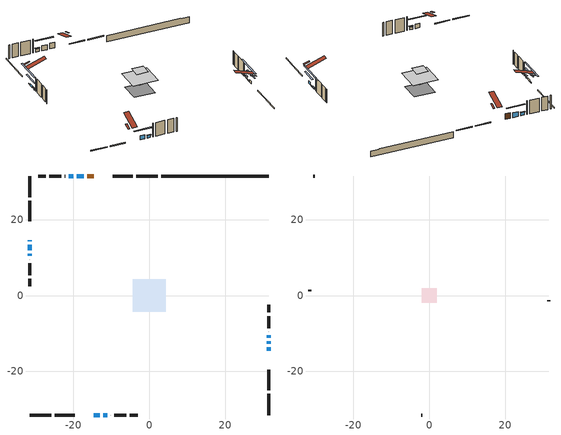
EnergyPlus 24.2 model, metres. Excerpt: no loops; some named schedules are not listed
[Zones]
conditioned space
 floor outside (Floor1 construction): -0.56,-0.56 -0.56,0.56 0.56,0.56 0.56,-0.56 z0.67
 floor adiabatic (AdiabaticFloorConstruction): -4.31,-4.31 -4.31,4.31 4.31,4.31 4.31,-4.31 z3.11
 floor foundation (Slab1 construction): -3.59,-3.51 -3.59,3.51 3.59,3.51 3.59,-3.51 z-1.52
 wall outside (RimJoist1 construction): 2.22,31.54 -3.43,31.54 / -31.54,-31.54 -25.89,-31.54 / -31.54,31.54 -31.54,25.89 / 31.54,-31.54 31.54,-25.89 z0.67:0.97
 wall outside (RimJoist2 construction): -4.36,31.54 -9.68,31.54 / -24.96,-31.54 -19.64,-31.54 / -31.54,24.96 -31.54,19.64 / 31.54,-24.96 31.54,-19.64 z0.67:0.97
 wall outside (AdiabaticWallConstruction 1): -14.71,31.54 -16.39,31.54 z0.67:2.7
 wall outside (AdiabaticWallConstruction): 31.54,-14.61 31.54,-13.64 z0.67:1.58; 31.54,-12.71 31.54,-12.05 / -31.54,14.61 -31.54,14.28 z0.67:0.98; -17.31,31.54 -19.18,31.54 z0.67:2.42; -14.61,-31.54 -13.05,-31.54 z0.67:2.13; -31.54,13.36 -31.54,11.98 z0.67:1.31; 31.54,-11.13 31.54,-10.51 / -31.54,11.05 -31.54,10.43 z0.67:1.25; -20.11,31.54 -21.3,31.54 z0.67:1.78; -12.13,-31.54 -11.13,-31.54 z0.67:1.6
 wall outside (Wall1 construction): -22.23,31.54 -22.29,31.54 / -10.2,-31.54 -10.14,-31.54 / -31.54,9.5 -31.54,9.44 / 31.54,-9.58 31.54,-9.52 z0.67:5.55
 wall outside (Wall2 construction): -23.22,31.54 -26.4,31.54 / -9.21,-31.54 -6.04,-31.54 / -31.54,8.51 -31.54,5.33 / 31.54,-8.59 31.54,-5.41 z0.67:5.55
 wall outside (Wall3 construction): -27.33,31.54 -29.35,31.54 / -5.11,-31.54 -3.09,-31.54 / -31.54,4.4 -31.54,2.38 / 31.54,-4.48 31.54,-2.46 z0.67:5.55
 wall foundation (FoundationWall1 construction): 3.15,31.54,-1.52 3.15,31.54,0.67 28.7,31.54,0.67 28.7,31.54,0.56 31.54,31.54,0.56 31.54,31.54,-1.52
 window (WindowConstruction): 31.54,-14.61 31.54,-13.64 z0.67:1.58
 window (WindowConstruction 8): 31.54,-12.71 31.54,-12.06 z0.67:0.97
 window (WindowConstruction 9): -31.54,14.61 -31.54,14.28 z0.67:0.97
 window (WindowConstruction 1): -17.32,31.54 -19.18,31.54 z0.67:2.42
 window (WindowConstruction 2): -14.61,-31.54 -13.05,-31.54 z0.67:2.13
 window (WindowConstruction 3): -31.54,13.36 -31.54,11.98 z0.67:1.31
 window (WindowConstruction 4): 31.54,-11.13 31.54,-10.51 z0.67:1.25
 window (WindowConstruction 5): -20.11,31.54 -21.3,31.54 z0.67:1.78
 window (WindowConstruction 6): -12.12,-31.54 -11.13,-31.54 z0.67:1.6
 window (WindowConstruction 7): -31.54,11.05 -31.54,10.43 z0.67:1.25
 door (Door): -14.71,31.54 -16.39,31.54 z0.67:2.7
 ceiling adiabatic (AdiabaticFloorConstruction): 4.31,-4.31 4.31,4.31 -4.31,4.31 -4.31,-4.31 z3.11
 roof outside (Roof1 construction): -11.14,31.54,5.55 -11.14,29.54,6.21 -10.61,29.54,6.21 -10.61,31.54,5.55; -18.18,-31.54,5.55 -18.18,-29.54,6.21 -18.71,-29.54,6.21 -18.71,-31.54,5.55; -31.54,18.18,5.55 -29.54,18.18,6.21 -29.54,18.71,6.21 -31.54,18.71,5.55; 31.54,-18.18,5.55 29.54,-18.18,6.21 29.54,-18.71,6.21 31.54,-18.71,5.55
attic - vented
 floor to conditioned space (Floor2 construction Reversed): -1.97,-1.97 -1.97,1.97 1.97,1.97 1.97,-1.97 z5.55
 floor to conditioned space (Floor3 construction Reversed): -1.97,-1.97 -1.97,1.97 1.97,1.97 1.97,-1.97 z5.55
 floor to conditioned space (Floor4 construction Reversed): -1.84,-1.84 -1.84,1.84 1.84,1.84 1.84,-1.84 z5.55
 wall outside (Wall4 construction): -30.28,31.54 -30.61,31.54 / -2.16,-31.54 -1.82,-31.54 / -31.54,1.45 -31.54,1.12 / 31.54,-1.53 31.54,-1.2 z0.67:5.55
 roof outside (Roof2 construction): -13.78,31.54,5.55 -13.78,25.05,7.71 -12.07,25.05,7.71 -12.07,31.54,5.55; -15.54,-31.54,5.55 -15.54,-25.05,7.71 -17.25,-25.05,7.71 -17.25,-31.54,5.55; -31.54,15.54,5.55 -25.05,15.54,7.71 -25.05,17.25,7.71 -31.54,17.25,5.55; 31.54,-15.54,5.55 25.05,-15.54,7.71 25.05,-17.25,7.71 31.54,-17.25,5.55
shading: 31.54,-11.4 31.54,-16.85 31.95,-16.85 31.95,-11.4 z3.82; 31.54,-7.41 31.54,-17.36 31.95,-17.36 31.95,-7.41 z5.63; -31.54,9.63 -31.54,19.26 -31.95,19.26 -31.95,9.63 z5.63; -21.42,31.54 -15.07,31.54 -15.07,31.95 -21.42,31.95 z4.66; -10.81,-31.54 -16.85,-31.54 -16.85,-31.95 -10.81,-31.95 z4.37; -31.54,9.74 -31.54,15.6 -31.95,15.6 -31.95,9.74 z3.55; 31.54,-10.31 31.54,-11.33 31.95,-11.33 31.95,-10.31 z1.45; -21.5,31.54 -19.91,31.54 -19.91,31.95 -21.5,31.95 z1.98; -10.93,-31.54 -12.33,-31.54 -12.33,-31.95 -10.93,-31.95 z1.8; -31.54,10.23 -31.54,11.25 -31.95,11.25 -31.95,10.23 z1.45
[Building]
Building 1: Terrain=Suburbs
[Site:Location]
Winnipeg Intl AP_MB: Latitude {deg}=49.91; Longitude {deg}=-97.24; Time Zone {hr}=-6; Elevation {m}=239; Keep Site Location Information=Yes
[Site:GroundTemperature:Shallow]
-2.46526, -5.11642, -5.32873, -4.07063, 0.979979, 6.00706, 10.3653, 13.1261, 13.3606, 11.1152, 6.8681, 1.99523
[Site:WaterMainsTemperature]
Calculation Method=Schedule; Temperature Schedule=mains temperature schedule
[Material] Roughness=Rough; Thermal Absorptance=0.9
Name | Thickness {m} | Conductivity {W/m-K} | Density {kg/m3} | Specific Heat {J/kg-K} | Solar Absorptance | Visible Absorptance
asphalt or fiberglass shingles | 0.00635 | 0.162714 | 1121.4 | 1465.45 | 0.84 | 0.84
ceiling loosefill ins | 0.169333 | 0.0480833 | 16.02 | 1046.75 | 0.7 | 0.7
ceiling loosefill ins 1 | 0.0846667 | 0.0480833 | 16.02 | 1046.75 | 0.7 | 0.7
ceiling stud and cavity | 0.1397 | 0.0914023 | 65.682 | 1177.47 | 0.7 | 0.7
ceiling stud and cavity 1 | 0.1397 | 0.184076 | 65.682 | 1177.47 | 0.7 | 0.7
ceiling stud and cavity 2 | 0.1397 | 0.0941129 | 65.682 | 1177.47 | 0.7 | 0.7
concrete 4.0 in. | 0.1016 | 1.803125 | 2242.8 | 837.4 | 0.7 | 0.7
concrete 8.0 in. | 0.2032 | 1.803125 | 2242.8 | 837.4 | 0.7 | 0.7
door material | 0.04445 | 0.053851 | 512.64 | 1214.23 | 0.7 | 0.7
exterior vertical ins | 0.0486707 | 0.029427 | 32.04 | 1214.23 | 0.7 | 0.7
floor covering | 0.0127 | 0.0433444 | 54.468 | 1339.84 | 0.6 | 0.6
floor rigid ins; wall rigid ins | 0.512978 | 0.029427 | 32.04 | 1214.23 | 0.7 | 0.7
floor stud and cavity | 0.1397 | 0.0913819 | 92.3553 | 1139.71 | 0.7 | 0.7
floor stud and cavity 1 | 0.1397 | 1.75129 | 37.0049 | 1207.88 | 0.7 | 0.7
furniture material conditioned space 1 | 0.1524 | 0.115458 | 640.8 | 1214.23 | 0.6 | 0.6
gypsum board | 0.0127 | 0.160291 | 801 | 837.4 | 0.6 | 0.6
gypsum board 1 | 0.0127 | 0.160291 | 801 | 837.4 | 0.7 | 0.7
osb sheathing 0.5 in. | 0.0127 | 0.115458 | 512.64 | 1214.23 | 0.7 | 0.7
osb sheathing 0.75 in. | 0.01905 | 0.115458 | 512.64 | 1214.23 | 0.7 | 0.7
osb sheathing 2.0 in. | 0.0508 | 0.115458 | 512.64 | 1214.23 | 0.7 | 0.7
rim joist stud and cavity | 0.0508 | 0.0451784 | 125.044 | 1163.47 | 0.6 | 0.6
rim joist stud and cavity 1 | 0.0508 | 0.086486 | 125.044 | 1163.47 | 0.6 | 0.6
roof stud and cavity | 0.2032 | 0.164908 | 78.34581 | 1123.46 | 0.7 | 0.7
wall stud and cavity | 0.1397 | 0.166679 | 139.0536 | 1170.24 | 0.7 | 0.7
wall stud and cavity 1 | 0.1397 | 0.0817921 | 139.0536 | 1170.24 | 0.7 | 0.7
wall stud and cavity 2 | 0.1397 | 0.0834262 | 139.0536 | 1170.24 | 0.7 | 0.7
wall stud and cavity 3 | 0.0889 | 6.9971 | 50.32683 | 1063.81 | 0.6 | 0.6
wall stud and cavity 4 | 0.0889 | 0.380278 | 52.3479 | 1209.89 | 0.7 | 0.7
wall stud and cavity 5 | 0.0889 | 0.391764 | 83.0341 | 1211.67 | 0.7 | 0.7
wood siding | 0.0254 | 0.102417 | 544.68 | 1172.36 | 0.4 | 0.4
wood siding 1 | 0.00254 | 0.102417 | 544.68 | 1172.36 | 0.4 | 0.4
wood siding 2; wood siding 3; wood siding 4 | 0.0254 | 0.102417 | 544.68 | 1172.36 | 0.7 | 0.7
[WindowMaterial:SimpleGlazingSystem]
Name | U-Factor {W/m2-K} | Solar Heat Gain Coefficient
WindowMaterial | 2.28596 | 0.57
WindowMaterial 1 | 2.14515 | 0.62
WindowMaterial 2 | 2.90203 | 0.68
WindowMaterial 3 | 2.39271 | 0.53
WindowMaterial 4 | 2.42962 | 0.52
WindowMaterial 5 | 2.234293 | 0.59
WindowMaterial 6 | 2.94518 | 0.64
WindowMaterial 7 | 3.068959 | 0.43
[Construction]
AdiabaticFloorConstruction: floor stud and cavity 1, floor rigid ins, osb sheathing 0.75 in., floor covering
AdiabaticWallConstruction: wood siding 3, wall rigid ins, wall stud and cavity 4, gypsum board
AdiabaticWallConstruction 1: wood siding 4, wall rigid ins, wall stud and cavity 4, gypsum board
Door: door material
Floor1 construction: floor stud and cavity, osb sheathing 0.75 in., floor covering
Floor2 construction Reversed: gypsum board, ceiling stud and cavity, ceiling loosefill ins
Floor3 construction Reversed: gypsum board, ceiling stud and cavity 1, ceiling loosefill ins 1
Floor4 construction Reversed: gypsum board, ceiling stud and cavity 2, ceiling loosefill ins 1
FoundationWall1 construction: concrete 8.0 in., gypsum board 1
furniture construction conditioned space 1: furniture material conditioned space 1
PartitionWallConstruction: gypsum board, wall stud and cavity 5, gypsum board
RimJoist1 construction: wood siding 2, osb sheathing 2.0 in., rim joist stud and cavity
RimJoist2 construction: wood siding 2, osb sheathing 2.0 in., rim joist stud and cavity 1
Roof1 construction: asphalt or fiberglass shingles, osb sheathing 0.75 in., roof stud and cavity, gypsum board
Roof2 construction: asphalt or fiberglass shingles
Slab1 construction: concrete 4.0 in.
Wall1 construction: wood siding, osb sheathing 0.5 in., wall stud and cavity, gypsum board
Wall2 construction: wood siding, osb sheathing 0.5 in., wall stud and cavity 1, gypsum board
Wall3 construction: wood siding, osb sheathing 0.5 in., wall stud and cavity 2, gypsum board
Wall4 construction: wood siding 1, wall stud and cavity 3
WindowConstruction: WindowMaterial
WindowConstruction 1: WindowMaterial 1
WindowConstruction 2: WindowMaterial 2
WindowConstruction 3: WindowMaterial 3
WindowConstruction 4; WindowConstruction 7: WindowMaterial 4
WindowConstruction 5: WindowMaterial 5
WindowConstruction 6: WindowMaterial 6
WindowConstruction 8; WindowConstruction 9: WindowMaterial 7
[Zone] Multiplier=1; Part of Total Floor Area=Yes
Name | Volume {m3}
attic - vented | 15.598
conditioned space | 311.5
[Space]
Name | Zone | Volume {m3}
attic - vented 1 | attic - vented | 15.598
conditioned space 1 | conditioned space | 311.5
[ZoneInfiltration:EffectiveLeakageArea]
infil attic - vented 1: Zone or Space=attic - vented 1; Schedule=Always On Discrete; Effective Air Leakage Area {cm2}=1480.33; Stack Coefficient=0.000489578; Wind Coefficient=1.49496e-05
[ZoneMixing]
whole house fan mix: Zone or Space=attic - vented; Schedule=Always On Continuous; Design Flow Rate Calculation Method=Flow/Zone; Design Flow Rate {m3/s}=0; Source Zone or Space=conditioned space
[SurfaceProperty:ExposedFoundationPerimeter]
Slab1: Exposed Perimeter Calculation Method=TotalExposedPerimeter; Total Exposed Perimeter {m}=28.388
[InternalMass] Zone or ZoneList=conditioned space; Space or SpaceList=conditioned space 1
Name | Construction | Surface Area {m2}
furniture mass conditioned space 1 | furniture construction conditioned space 1 | 50.32
partition wall mass | PartitionWallConstruction | 125.8
[Lights]
interior lighting: Zone or ZoneList or Space or SpaceList=conditioned space 1; Schedule=interior lighting schedule; Design Level Calculation Method=LightingLevel; Lighting Level {W}=343.2; Return Air Fraction=0; Fraction Radiant=0.6; Fraction Visible=0.2; Fraction Replaceable=1
[People]
occupants: Zone or ZoneList or Space or SpaceList=conditioned space 1; Number of People Schedule=occupants schedule; Number of People Calculation Method=People; Number of People=3; Fraction Radiant=0.314171; Sensible Heat Fraction=0.56303; Activity Level Schedule=occupants activity schedule; Carbon Dioxide Generation Rate {m3/s-W}=0; Enable ASHRAE 55 Comfort Warnings=No; Mean Radiant Temperature Calculation Type=EnclosureAveraged
[ElectricEquipment] Zone or ZoneList or Space or SpaceList=conditioned space 1; Design Level Calculation Method=EquipmentLevel
Name | Schedule | Design Level {W} | Fraction Latent | Fraction Radiant | Fraction Lost
clothes dryer | clothes dryer schedule | 140.772 | 0.015 | 0.081 | 0.85
clothes washer | clothes washer schedule | 32.1985 | 0.03 | 0.162 | 0.7
cooking range | cooking range schedule | 215.147 | 0.08 | 0.432 | 0.2
dishwasher | dishwasher schedule | 66.8632 | 0.3 | 0.18 | 0.4
fridge | fridge schedule | 72.9452 | 0 | 0.6 | 0
mech vent house fan | mech vent house fan schedule | 10 | 0 | 0 | 1
mech vent house fan cfis | mech vent house fan cfis schedule | 0 | 0 | 0 | 0
misc plug loads | misc plug loads schedule | 494.7 | 0.045 | 0.513 | 0.1
whole house fan | Always On Discrete | 0 | 0 | 0 | 1
[OtherEquipment] Zone or ZoneList or Space or SpaceList=conditioned space 1; Design Level Calculation Method=EquipmentLevel
Name | Fuel Type | Schedule | Design Level {W} | Fraction Latent | Fraction Radiant | Fraction Lost
clothes dryer 1 | Electricity | clothes dryer schedule | 0 | 0.015 | 0.081 | 0.85
cooking range 1 | Electricity | cooking range schedule | 0 | 0.08 | 0.432 | 0.2
general water use latent | None | general water use schedule | 62.594 | 1 | 0 | 0
general water use sensible | None | general water use schedule | -61.6891 | 0 | 0.6 | 0
mech vent house fan latent load | None | Always On Discrete | 0 | 1 | 0 | 0
mech vent house fan sensible load | None | Always On Discrete | 0 | 0 | 0 | 0
water heater energy adjustment1 | NaturalGas | Always On Discrete | 0.01 | 0 | 0 | 1
[ZoneInfiltration:DesignFlowRate] Zone or ZoneList or Space or SpaceList=conditioned space 1; Schedule=Always On Discrete; Design Flow Rate Calculation Method=Flow/Zone; Design Flow Rate {m3/s}=0
infil flow; natural vent flow; whole house fan flow
[Foundation:Kiva]
Foundation Kiva 1: Initial Indoor Air Temperature {C}=21; Wall Height Above Grade {m}=0.669981; Wall Depth Below Slab {m}=0.2032; Custom Block Material Name 1=exterior vertical ins; Custom Block Depth 1 {m}=2.189988; Custom Block X Position 1 {m}=0.2159; Custom Block Z Position 1 {m}=0
[Foundation:Kiva:Settings]
Soil Conductivity {W/m-K}=0.849921; Soil Density {kg/m3}=1842.3; Soil Specific Heat {J/kg-K}=418.7; Ground Solar Absorptivity=0.9; Ground Thermal Absorptivity=0.9; Ground Surface Roughness {m}=0.03; Far-Field Width {m}=40; Deep-Ground Boundary Condition=ZeroFlux; Deep-Ground Depth {m}=40; Minimum Cell Dimension {m}=0.2; Maximum Cell Growth Coefficient=3; Simulation Timestep=Timestep
[Exterior:Lights]
exterior lighting: Schedule=exterior lighting schedule; Design Level {W}=75.6
[Schedule:Constant]
Name | Hourly Value
Always On Continuous; mech vent house fan schedule; mech vent house fan cfis schedule; Always On Discrete | 1
occupants activity schedule | 117.228
fridge schedule | 0
[Schedule:Week:Daily]
interior lighting schedule Week Rule - Jan1-Jan27: interior lighting schedule day, interior lighting schedule day, interior lighting schedule day, interior lighting schedule day, interior lighting schedule day, interior lighting schedule day, interior lighting schedule day, interior lighting schedule default day, interior lighting schedule default day, interior lighting schedule default day, interior lighting schedule default day, interior lighting schedule default day
interior lighting schedule Week Rule - Jan28-Feb3: interior lighting schedule day, interior lighting schedule day, interior lighting schedule day, interior lighting schedule day, interior lighting schedule day 1, interior lighting schedule day 1, interior lighting schedule day 1, interior lighting schedule default day, interior lighting schedule default day, interior lighting schedule default day, interior lighting schedule default day, interior lighting schedule default day
interior lighting schedule Week Rule - Feb4-Feb24: interior lighting schedule day 1, interior lighting schedule day 1, interior lighting schedule day 1, interior lighting schedule day 1, interior lighting schedule day 1, interior lighting schedule day 1, interior lighting schedule day 1, interior lighting schedule default day, interior lighting schedule default day, interior lighting schedule default day, interior lighting schedule default day, interior lighting schedule default day
interior lighting schedule Week Rule - Feb25-Mar3: interior lighting schedule day 1, interior lighting schedule day 1, interior lighting schedule day 1, interior lighting schedule day 1, interior lighting schedule day 2, interior lighting schedule day 2, interior lighting schedule day 2, interior lighting schedule default day, interior lighting schedule default day, interior lighting schedule default day, interior lighting schedule default day, interior lighting schedule default day
interior lighting schedule Week Rule - Mar4-Mar31: interior lighting schedule day 2, interior lighting schedule day 2, interior lighting schedule day 2, interior lighting schedule day 2, interior lighting schedule day 2, interior lighting schedule day 2, interior lighting schedule day 2, interior lighting schedule default day, interior lighting schedule default day, interior lighting schedule default day, interior lighting schedule default day, interior lighting schedule default day
interior lighting schedule Week Rule - Apr1-Apr28: interior lighting schedule day 3, interior lighting schedule day 3, interior lighting schedule day 3, interior lighting schedule day 3, interior lighting schedule day 3, interior lighting schedule day 3, interior lighting schedule day 3, interior lighting schedule default day, interior lighting schedule default day, interior lighting schedule default day, interior lighting schedule default day, interior lighting schedule default day
interior lighting schedule Week Rule - Apr29-May5: interior lighting schedule day 3, interior lighting schedule day 3, interior lighting schedule day 4, interior lighting schedule day 4, interior lighting schedule day 4, interior lighting schedule day 4, interior lighting schedule day 4, interior lighting schedule default day, interior lighting schedule default day, interior lighting schedule default day, interior lighting schedule default day, interior lighting schedule default day
interior lighting schedule Week Rule - May6-May26: interior lighting schedule day 4, interior lighting schedule day 4, interior lighting schedule day 4, interior lighting schedule day 4, interior lighting schedule day 4, interior lighting schedule day 4, interior lighting schedule day 4, interior lighting schedule default day, interior lighting schedule default day, interior lighting schedule default day, interior lighting schedule default day, interior lighting schedule default day
interior lighting schedule Week Rule - May27-Jun2: interior lighting schedule day 4, interior lighting schedule day 4, interior lighting schedule day 4, interior lighting schedule day 4, interior lighting schedule day 4, interior lighting schedule day 5, interior lighting schedule day 5, interior lighting schedule default day, interior lighting schedule default day, interior lighting schedule default day, interior lighting schedule default day, interior lighting schedule default day
interior lighting schedule Week Rule - Jun3-Jun30: interior lighting schedule day 5, interior lighting schedule day 5, interior lighting schedule day 5, interior lighting schedule day 5, interior lighting schedule day 5, interior lighting schedule day 5, interior lighting schedule day 5, interior lighting schedule default day, interior lighting schedule default day, interior lighting schedule default day, interior lighting schedule default day, interior lighting schedule default day
interior lighting schedule Week Rule - Jul1-Jul28: interior lighting schedule day 6, interior lighting schedule day 6, interior lighting schedule day 6, interior lighting schedule day 6, interior lighting schedule day 6, interior lighting schedule day 6, interior lighting schedule day 6, interior lighting schedule default day, interior lighting schedule default day, interior lighting schedule default day, interior lighting schedule default day, interior lighting schedule default day
interior lighting schedule Week Rule - Jul29-Aug4: interior lighting schedule day 6, interior lighting schedule day 6, interior lighting schedule day 6, interior lighting schedule day 7, interior lighting schedule day 7, interior lighting schedule day 7, interior lighting schedule day 7, interior lighting schedule default day, interior lighting schedule default day, interior lighting schedule default day, interior lighting schedule default day, interior lighting schedule default day
interior lighting schedule Week Rule - Aug5-Aug25: interior lighting schedule day 7, interior lighting schedule day 7, interior lighting schedule day 7, interior lighting schedule day 7, interior lighting schedule day 7, interior lighting schedule day 7, interior lighting schedule day 7, interior lighting schedule default day, interior lighting schedule default day, interior lighting schedule default day, interior lighting schedule default day, interior lighting schedule default day
interior lighting schedule Week Rule - Aug26-Sep1: interior lighting schedule day 7, interior lighting schedule day 7, interior lighting schedule day 7, interior lighting schedule day 7, interior lighting schedule day 7, interior lighting schedule day 7, interior lighting schedule day 8, interior lighting schedule default day, interior lighting schedule default day, interior lighting schedule default day, interior lighting schedule default day, interior lighting schedule default day
interior lighting schedule Week Rule - Sep2-Sep29: interior lighting schedule day 8, interior lighting schedule day 8, interior lighting schedule day 8, interior lighting schedule day 8, interior lighting schedule day 8, interior lighting schedule day 8, interior lighting schedule day 8, interior lighting schedule default day, interior lighting schedule default day, interior lighting schedule default day, interior lighting schedule default day, interior lighting schedule default day
interior lighting schedule Week Rule - Sep30-Oct6: interior lighting schedule day 8, interior lighting schedule day 9, interior lighting schedule day 9, interior lighting schedule day 9, interior lighting schedule day 9, interior lighting schedule day 9, interior lighting schedule day 9, interior lighting schedule default day, interior lighting schedule default day, interior lighting schedule default day, interior lighting schedule default day, interior lighting schedule default day
interior lighting schedule Week Rule - Oct7-Oct27: interior lighting schedule day 9, interior lighting schedule day 9, interior lighting schedule day 9, interior lighting schedule day 9, interior lighting schedule day 9, interior lighting schedule day 9, interior lighting schedule day 9, interior lighting schedule default day, interior lighting schedule default day, interior lighting schedule default day, interior lighting schedule default day, interior lighting schedule default day
interior lighting schedule Week Rule - Oct28-Nov3: interior lighting schedule day 9, interior lighting schedule day 9, interior lighting schedule day 9, interior lighting schedule day 9, interior lighting schedule day 10, interior lighting schedule day 10, interior lighting schedule day 10, interior lighting schedule default day, interior lighting schedule default day, interior lighting schedule default day, interior lighting schedule default day, interior lighting schedule default day
interior lighting schedule Week Rule - Nov4-Nov24: interior lighting schedule day 10, interior lighting schedule day 10, interior lighting schedule day 10, interior lighting schedule day 10, interior lighting schedule day 10, interior lighting schedule day 10, interior lighting schedule day 10, interior lighting schedule default day, interior lighting schedule default day, interior lighting schedule default day, interior lighting schedule default day, interior lighting schedule default day
interior lighting schedule Week Rule - Nov25-Dec1: interior lighting schedule day 10, interior lighting schedule day 10, interior lighting schedule day 10, interior lighting schedule day 10, interior lighting schedule day 10, interior lighting schedule day 10, interior lighting schedule day 11, interior lighting schedule default day, interior lighting schedule default day, interior lighting schedule default day, interior lighting schedule default day, interior lighting schedule default day
interior lighting schedule Week Rule - Dec2-Dec31: interior lighting schedule day 11, interior lighting schedule day 11, interior lighting schedule day 11, interior lighting schedule day 11, interior lighting schedule day 11, interior lighting schedule day 11, interior lighting schedule day 11, interior lighting schedule default day, interior lighting schedule default day, interior lighting schedule default day, interior lighting schedule default day, interior lighting schedule default day
occupants schedule Week Rule - Jan1-Dec31: occupants schedule day, occupants schedule day, occupants schedule day, occupants schedule day, occupants schedule day, occupants schedule day, occupants schedule day, occupants schedule default day, occupants schedule default day, occupants schedule default day, occupants schedule default day, occupants schedule default day
clothes dryer schedule Week Rule - Jan1-Dec31: clothes dryer schedule day, clothes dryer schedule day, clothes dryer schedule day, clothes dryer schedule day, clothes dryer schedule day, clothes dryer schedule day, clothes dryer schedule day, clothes dryer schedule default day, clothes dryer schedule default day, clothes dryer schedule default day, clothes dryer schedule default day, clothes dryer schedule default day
clothes washer schedule Week Rule - Jan1-Dec31: clothes washer schedule day, clothes washer schedule day, clothes washer schedule day, clothes washer schedule day, clothes washer schedule day, clothes washer schedule day, clothes washer schedule day, clothes washer schedule default day, clothes washer schedule default day, clothes washer schedule default day, clothes washer schedule default day, clothes washer schedule default day
cooking range schedule Week Rule - Jan1-Dec31: cooking range schedule day, cooking range schedule day, cooking range schedule day, cooking range schedule day, cooking range schedule day, cooking range schedule day, cooking range schedule day, cooking range schedule default day, cooking range schedule default day, cooking range schedule default day, cooking range schedule default day, cooking range schedule default day
dishwasher schedule Week Rule - Jan1-Dec31: dishwasher schedule day, dishwasher schedule day, dishwasher schedule day, dishwasher schedule day, dishwasher schedule day, dishwasher schedule day, dishwasher schedule day, dishwasher schedule default day, dishwasher schedule default day, dishwasher schedule default day, dishwasher schedule default day, dishwasher schedule default day
misc plug loads schedule Week Rule - Jan1-Dec31: misc plug loads schedule day, misc plug loads schedule day, misc plug loads schedule day, misc plug loads schedule day, misc plug loads schedule day, misc plug loads schedule day, misc plug loads schedule day, misc plug loads schedule default day, misc plug loads schedule default day, misc plug loads schedule default day, misc plug loads schedule default day, misc plug loads schedule default day
general water use schedule Week Rule - Jan1-Dec31: general water use schedule day, general water use schedule day, general water use schedule day, general water use schedule day, general water use schedule day, general water use schedule day, general water use schedule day, general water use schedule default day, general water use schedule default day, general water use schedule default day, general water use schedule default day, general water use schedule default day
exterior lighting schedule Week Rule - Jan1-Jan27: exterior lighting schedule day, exterior lighting schedule day, exterior lighting schedule day, exterior lighting schedule day, exterior lighting schedule day, exterior lighting schedule day, exterior lighting schedule day, exterior lighting schedule default day, exterior lighting schedule default day, exterior lighting schedule default day, exterior lighting schedule default day, exterior lighting schedule default day
exterior lighting schedule Week Rule - Jan28-Feb3: exterior lighting schedule day, exterior lighting schedule day, exterior lighting schedule day, exterior lighting schedule day, exterior lighting schedule day 1, exterior lighting schedule day 1, exterior lighting schedule day 1, exterior lighting schedule default day, exterior lighting schedule default day, exterior lighting schedule default day, exterior lighting schedule default day, exterior lighting schedule default day
exterior lighting schedule Week Rule - Feb4-Feb24: exterior lighting schedule day 1, exterior lighting schedule day 1, exterior lighting schedule day 1, exterior lighting schedule day 1, exterior lighting schedule day 1, exterior lighting schedule day 1, exterior lighting schedule day 1, exterior lighting schedule default day, exterior lighting schedule default day, exterior lighting schedule default day, exterior lighting schedule default day, exterior lighting schedule default day
exterior lighting schedule Week Rule - Feb25-Mar3: exterior lighting schedule day 1, exterior lighting schedule day 1, exterior lighting schedule day 1, exterior lighting schedule day 1, exterior lighting schedule day 2, exterior lighting schedule day 2, exterior lighting schedule day 2, exterior lighting schedule default day, exterior lighting schedule default day, exterior lighting schedule default day, exterior lighting schedule default day, exterior lighting schedule default day
exterior lighting schedule Week Rule - Mar4-Mar31: exterior lighting schedule day 2, exterior lighting schedule day 2, exterior lighting schedule day 2, exterior lighting schedule day 2, exterior lighting schedule day 2, exterior lighting schedule day 2, exterior lighting schedule day 2, exterior lighting schedule default day, exterior lighting schedule default day, exterior lighting schedule default day, exterior lighting schedule default day, exterior lighting schedule default day
exterior lighting schedule Week Rule - Apr1-Apr28: exterior lighting schedule day 3, exterior lighting schedule day 3, exterior lighting schedule day 3, exterior lighting schedule day 3, exterior lighting schedule day 3, exterior lighting schedule day 3, exterior lighting schedule day 3, exterior lighting schedule default day, exterior lighting schedule default day, exterior lighting schedule default day, exterior lighting schedule default day, exterior lighting schedule default day
exterior lighting schedule Week Rule - Apr29-May5: exterior lighting schedule day 3, exterior lighting schedule day 3, exterior lighting schedule day 4, exterior lighting schedule day 4, exterior lighting schedule day 4, exterior lighting schedule day 4, exterior lighting schedule day 4, exterior lighting schedule default day, exterior lighting schedule default day, exterior lighting schedule default day, exterior lighting schedule default day, exterior lighting schedule default day
exterior lighting schedule Week Rule - May6-May26: exterior lighting schedule day 4, exterior lighting schedule day 4, exterior lighting schedule day 4, exterior lighting schedule day 4, exterior lighting schedule day 4, exterior lighting schedule day 4, exterior lighting schedule day 4, exterior lighting schedule default day, exterior lighting schedule default day, exterior lighting schedule default day, exterior lighting schedule default day, exterior lighting schedule default day
exterior lighting schedule Week Rule - May27-Jun2: exterior lighting schedule day 4, exterior lighting schedule day 4, exterior lighting schedule day 4, exterior lighting schedule day 4, exterior lighting schedule day 4, exterior lighting schedule day 5, exterior lighting schedule day 5, exterior lighting schedule default day, exterior lighting schedule default day, exterior lighting schedule default day, exterior lighting schedule default day, exterior lighting schedule default day
exterior lighting schedule Week Rule - Jun3-Jun30: exterior lighting schedule day 5, exterior lighting schedule day 5, exterior lighting schedule day 5, exterior lighting schedule day 5, exterior lighting schedule day 5, exterior lighting schedule day 5, exterior lighting schedule day 5, exterior lighting schedule default day, exterior lighting schedule default day, exterior lighting schedule default day, exterior lighting schedule default day, exterior lighting schedule default day
exterior lighting schedule Week Rule - Jul1-Jul28: exterior lighting schedule day 6, exterior lighting schedule day 6, exterior lighting schedule day 6, exterior lighting schedule day 6, exterior lighting schedule day 6, exterior lighting schedule day 6, exterior lighting schedule day 6, exterior lighting schedule default day, exterior lighting schedule default day, exterior lighting schedule default day, exterior lighting schedule default day, exterior lighting schedule default day
exterior lighting schedule Week Rule - Jul29-Aug4: exterior lighting schedule day 6, exterior lighting schedule day 6, exterior lighting schedule day 6, exterior lighting schedule day 7, exterior lighting schedule day 7, exterior lighting schedule day 7, exterior lighting schedule day 7, exterior lighting schedule default day, exterior lighting schedule default day, exterior lighting schedule default day, exterior lighting schedule default day, exterior lighting schedule default day
exterior lighting schedule Week Rule - Aug5-Aug25: exterior lighting schedule day 7, exterior lighting schedule day 7, exterior lighting schedule day 7, exterior lighting schedule day 7, exterior lighting schedule day 7, exterior lighting schedule day 7, exterior lighting schedule day 7, exterior lighting schedule default day, exterior lighting schedule default day, exterior lighting schedule default day, exterior lighting schedule default day, exterior lighting schedule default day
exterior lighting schedule Week Rule - Aug26-Sep1: exterior lighting schedule day 7, exterior lighting schedule day 7, exterior lighting schedule day 7, exterior lighting schedule day 7, exterior lighting schedule day 7, exterior lighting schedule day 7, exterior lighting schedule day 8, exterior lighting schedule default day, exterior lighting schedule default day, exterior lighting schedule default day, exterior lighting schedule default day, exterior lighting schedule default day
exterior lighting schedule Week Rule - Sep2-Sep29: exterior lighting schedule day 8, exterior lighting schedule day 8, exterior lighting schedule day 8, exterior lighting schedule day 8, exterior lighting schedule day 8, exterior lighting schedule day 8, exterior lighting schedule day 8, exterior lighting schedule default day, exterior lighting schedule default day, exterior lighting schedule default day, exterior lighting schedule default day, exterior lighting schedule default day
exterior lighting schedule Week Rule - Sep30-Oct6: exterior lighting schedule day 8, exterior lighting schedule day 9, exterior lighting schedule day 9, exterior lighting schedule day 9, exterior lighting schedule day 9, exterior lighting schedule day 9, exterior lighting schedule day 9, exterior lighting schedule default day, exterior lighting schedule default day, exterior lighting schedule default day, exterior lighting schedule default day, exterior lighting schedule default day
exterior lighting schedule Week Rule - Oct7-Oct27: exterior lighting schedule day 9, exterior lighting schedule day 9, exterior lighting schedule day 9, exterior lighting schedule day 9, exterior lighting schedule day 9, exterior lighting schedule day 9, exterior lighting schedule day 9, exterior lighting schedule default day, exterior lighting schedule default day, exterior lighting schedule default day, exterior lighting schedule default day, exterior lighting schedule default day
exterior lighting schedule Week Rule - Oct28-Nov3: exterior lighting schedule day 9, exterior lighting schedule day 9, exterior lighting schedule day 9, exterior lighting schedule day 9, exterior lighting schedule day 10, exterior lighting schedule day 10, exterior lighting schedule day 10, exterior lighting schedule default day, exterior lighting schedule default day, exterior lighting schedule default day, exterior lighting schedule default day, exterior lighting schedule default day
[Schedule:Year]
interior lighting schedule: interior lighting schedule Week Rule - Jan1-Jan27, 1, 1, 1, 27, interior lighting schedule Week Rule - Jan28-Feb3, 1, 28, 2, 3, interior lighting schedule Week Rule - Feb4-Feb24, 2, 4, 2, 24, interior lighting schedule Week Rule - Feb25-Mar3, 2, 25, 3, 3, interior lighting schedule Week Rule - Mar4-Mar31, 3, 4, 3, 31, interior lighting schedule Week Rule - Apr1-Apr28, 4, 1, 4, 28, interior lighting schedule Week Rule - Apr29-May5, 4, 29, 5, 5, interior lighting schedule Week Rule - May6-May26, 5, 6, 5, 26, interior lighting schedule Week Rule - May27-Jun2, 5, 27, 6, 2, interior lighting schedule Week Rule - Jun3-Jun30, 6, 3, 6, 30, interior lighting schedule Week Rule - Jul1-Jul28, 7, 1, 7, 28, interior lighting schedule Week Rule - Jul29-Aug4, 7, 29, 8, 4, interior lighting schedule Week Rule - Aug5-Aug25, 8, 5, 8, 25, interior lighting schedule Week Rule - Aug26-Sep1, 8, 26, 9, 1, interior lighting schedule Week Rule - Sep2-Sep29, 9, 2, 9, 29, interior lighting schedule Week Rule - Sep30-Oct6, 9, 30, 10, 6, interior lighting schedule Week Rule - Oct7-Oct27, 10, 7, 10, 27, interior lighting schedule Week Rule - Oct28-Nov3, 10, 28, 11, 3, interior lighting schedule Week Rule - Nov4-Nov24, 11, 4, 11, 24, interior lighting schedule Week Rule - Nov25-Dec1, 11, 25, 12, 1, interior lighting schedule Week Rule - Dec2-Dec31, 12, 2, 12, 31
occupants schedule: occupants schedule Week Rule - Jan1-Dec31, 1, 1, 12, 31
clothes dryer schedule: clothes dryer schedule Week Rule - Jan1-Dec31, 1, 1, 12, 31
clothes washer schedule: clothes washer schedule Week Rule - Jan1-Dec31, 1, 1, 12, 31
cooking range schedule: cooking range schedule Week Rule - Jan1-Dec31, 1, 1, 12, 31
dishwasher schedule: dishwasher schedule Week Rule - Jan1-Dec31, 1, 1, 12, 31
misc plug loads schedule: misc plug loads schedule Week Rule - Jan1-Dec31, 1, 1, 12, 31
general water use schedule: general water use schedule Week Rule - Jan1-Dec31, 1, 1, 12, 31
exterior lighting schedule: exterior lighting schedule Week Rule - Jan1-Jan27, 1, 1, 1, 27, exterior lighting schedule Week Rule - Jan28-Feb3, 1, 28, 2, 3, exterior lighting schedule Week Rule - Feb4-Feb24, 2, 4, 2, 24, exterior lighting schedule Week Rule - Feb25-Mar3, 2, 25, 3, 3, exterior lighting schedule Week Rule - Mar4-Mar31, 3, 4, 3, 31, exterior lighting schedule Week Rule - Apr1-Apr28, 4, 1, 4, 28, exterior lighting schedule Week Rule - Apr29-May5, 4, 29, 5, 5, exterior lighting schedule Week Rule - May6-May26, 5, 6, 5, 26, exterior lighting schedule Week Rule - May27-Jun2, 5, 27, 6, 2, exterior lighting schedule Week Rule - Jun3-Jun30, 6, 3, 6, 30, exterior lighting schedule Week Rule - Jul1-Jul28, 7, 1, 7, 28, exterior lighting schedule Week Rule - Jul29-Aug4, 7, 29, 8, 4, exterior lighting schedule Week Rule - Aug5-Aug25, 8, 5, 8, 25, exterior lighting schedule Week Rule - Aug26-Sep1, 8, 26, 9, 1, exterior lighting schedule Week Rule - Sep2-Sep29, 9, 2, 9, 29, exterior lighting schedule Week Rule - Sep30-Oct6, 9, 30, 10, 6, exterior lighting schedule Week Rule - Oct7-Oct27, 10, 7, 10, 27, exterior lighting schedule Week Rule - Oct28-Nov3, 10, 28, 11, 3, exterior lighting schedule Week Rule - Nov4-Nov24, 11, 4, 11, 24, exterior lighting schedule Week Rule - Nov25-Dec1, 11, 25, 12, 1, exterior lighting schedule Week Rule - Dec2-Dec31, 12, 2, 12, 31
[Schedule:Compact]
mains temperature schedule: Through: 01/01, For: AllDays, Until: 24:00, 3.57167, Through: 01/02, For: AllDays, Until: 24:00, 3.48889, Through: 01/03, For: AllDays, Until: 24:00, 3.40667, Through: 01/04, For: AllDays, Until: 24:00, 3.32611, Through: 01/05, For: AllDays, Until: 24:00, 3.24611, Through: 01/06, For: AllDays, Until: 24:00, 3.16778, Through: 01/07, For: AllDays, Until: 24:00, 3.09056, Through: 01/08, For: AllDays, Until: 24:00, 3.01444, Through: 01/09, For: AllDays, Until: 24:00, 2.93944, Through: 01/10, For: AllDays, Until: 24:00, 2.86611, Through: 01/11, For: AllDays, Until: 24:00, 2.79389, Through: 01/12, For: AllDays, Until: 24:00, 2.72278, Through: 01/13, For: AllDays, Until: 24:00, 2.65278, Through: 01/14, For: AllDays, Until: 24:00, 2.58444, Through: 01/15, For: AllDays, Until: 24:00, 2.51778, Through: 01/16, For: AllDays, Until: 24:00, 2.45222, Through: 01/17, For: AllDays, Until: 24:00, 2.38778, Through: 01/18, For: AllDays, Until: 24:00, 2.325, Through: 01/19, For: AllDays, Until: 24:00, 2.26389, Through: 01/20, For: AllDays, Until: 24:00, 2.20389, Through: 01/21, For: AllDays, Until: 24:00, 2.14556, Through: 01/22, For: AllDays, Until: 24:00, 2.08889, Through: 01/23, For: AllDays, Until: 24:00, 2.03333, Through: 01/24, For: AllDays, Until: 24:00, 1.97944, Through: 01/25, For: AllDays, Until: 24:00, 1.92722, Through: 01/26, For: AllDays, Until: 24:00, 1.87611, Through: 01/27, For: AllDays, Until: 24:00, 1.82722, Through: 01/28, For: AllDays, Until: 24:00, 1.77944, Through: 01/29, For: AllDays, Until: 24:00, 1.73333, Through: 01/30, For: AllDays, Until: 24:00, 1.68944, Through: 01/31, For: AllDays, Until: 24:00, 1.64667, Through: 02/01, For: AllDays, Until: 24:00, 1.60556, Through: 02/02, For: AllDays, Until: 24:00, 1.56611, Through: 02/03, For: AllDays, Until: 24:00, 1.52833, Through: 02/04, For: AllDays, Until: 24:00, 1.49222, Through: 02/05, For: AllDays, Until: 24:00, 1.45778, Through: 02/06, For: AllDays, Until: 24:00, 1.425, Through: 02/07, For: AllDays, Until: 24:00, 1.39389, Through: 02/08, For: AllDays, Until: 24:00, 1.36444, Through: 02/09, For: AllDays, Until: 24:00, 1.33722, Through: 02/10, For: AllDays, Until: 24:00, 1.31111, Through: 02/11, For: AllDays, Until: 24:00, 1.28722, Through: 02/12, For: AllDays, Until: 24:00, 1.26444, Through: 02/13, For: AllDays, Until: 24:00, 1.24389, Through: 02/14, For: AllDays, Until: 24:00, 1.22556, Through: 02/15, For: AllDays, Until: 24:00, 1.20833, Through: 02/16, For: AllDays, Until: 24:00, 1.19278, Through: 02/17, For: AllDays, Until: 24:00, 1.17944, Through: 02/18, For: AllDays, Until: 24:00, 1.16778, Through: 02/19, For: AllDays, Until: 24:00, 1.15778, Through: 02/20, For: AllDays, Until: 24:00, 1.14944, Through: 02/21, For: AllDays, Until: 24:00, 1.14333, Through: 02/22, For: AllDays, Until: 24:00, 1.13889, Through: 02/23, For: AllDays, Until: 24:00, 1.13611, Through: 02/24, For: AllDays, Until: 24:00, 1.135, Through: 02/25, For: AllDays, Until: 24:00, 1.13556, Through: 02/26, For: AllDays, Until: 24:00, 1.13833, Through: 02/27, For: AllDays, Until: 24:00, 1.14278, Through: 02/28, For: AllDays, Until: 24:00, 1.14889, Through: 03/01, For: AllDays, Until: 24:00, 1.15667, Through: 03/02, For: AllDays, Until: 24:00, 1.16667, Through: 03/03, For: AllDays, Until: 24:00, 1.17778, Through: 03/04, For: AllDays, Until: 24:00, 1.19111, Through: 03/05, For: AllDays, Until: 24:00, 1.20667, Through: 03/06, For: AllDays, Until: 24:00, 1.22333, Through: 03/07, For: AllDays, Until: 24:00, 1.24167, Through: 03/08, For: AllDays, Until: 24:00, 1.26222, Through: 03/09, For: AllDays, Until: 24:00, 1.28444, Through: 03/10, For: AllDays, Until: 24:00, 1.30833, Through: 03/11, For: AllDays, Until: 24:00, 1.33389, Through: 03/12, For: AllDays, Until: 24:00, 1.36167, Through: 03/13, For: AllDays, Until: 24:00, 1.39056, Through: 03/14, For: AllDays, Until: 24:00, 1.42111, Through: 03/15, For: AllDays, Until: 24:00, 1.45389, Through: 03/16, For: AllDays, Until: 24:00, 1.48833, Through: 03/17, For: AllDays, Until: 24:00, 1.52389, Through: 03/18, For: AllDays, Until: 24:00, 1.56167, Through: 03/19, For: AllDays, Until: 24:00, 1.60111, Through: 03/20, For: AllDays, Until: 24:00, 1.64167, Through: 03/21, For: AllDays, Until: 24:00, 1.68444, Through: 03/22, For: AllDays, Until: 24:00, 1.72833, Through: 03/23, For: AllDays, Until: 24:00, 1.77444, Through: 03/24, For: AllDays, Until: 24:00, 1.82167, Through: 03/25, For: AllDays, Until: 24:00, 1.87056, Through: 03/26, For: AllDays, Until: 24:00, 1.92111, Through: 03/27, For: AllDays, Until: 24:00, 1.97333, Through: 03/28, For: AllDays, Until: 24:00, 2.02722, Through: 03/29, For: AllDays, Until: 24:00, 2.08222, Through: 03/30, For: AllDays, Until: 24:00, 2.13889, Through: 03/31, For: AllDays, Until: 24:00, 2.19722, Through: 04/01, For: AllDays, Until: 24:00, 2.25722, Through: 04/02, For: AllDays, Until: 24:00, 2.31833, Through: 04/03, For: AllDays, Until: 24:00, 2.38056, Through: 04/04, For: AllDays, Until: 24:00, 2.445, Through: 04/05, For: AllDays, Until: 24:00, 2.51056, Through: 04/06, For: AllDays, Until: 24:00, 2.57722, Through: 04/07, For: AllDays, Until: 24:00, 2.64556, Through: 04/08, For: AllDays, Until: 24:00, 2.715, Through: 04/09, For: AllDays, Until: 24:00, 2.78556, Through: 04/10, For: AllDays, Until: 24:00, 2.85778, Through: 04/11, For: AllDays, Until: 24:00, 2.93111, Through: 04/12, For: AllDays, Until: 24:00, 3.00611, Through: 04/13, For: AllDays, Until: 24:00, 3.08222, Through: 04/14, For: AllDays, Until: 24:00, 3.15889, Through: 04/15, For: AllDays, Until: 24:00, 3.23778, Through: 04/16, For: AllDays, Until: 24:00, 3.31722, Through: 04/17, For: AllDays, Until: 24:00, 3.39778, Through: 04/18, For: AllDays, Until: 24:00, 3.47944, Through: 04/19, For: AllDays, Until: 24:00, 3.56222, Through: 04/20, For: AllDays, Until: 24:00, 3.64667, Through: 04/21, For: AllDays, Until: 24:00, 3.73167, Through: 04/22, For: AllDays, Until: 24:00, 3.81722, Through: 04/23, For: AllDays, Until: 24:00, 3.90444, Through: 04/24, For: AllDays, Until: 24:00, 3.99278, Through: 04/25, For: AllDays, Until: 24:00, 4.08167, Through: 04/26, For: AllDays, Until: 24:00, 4.17167, Through: 04/27, For: AllDays, Until: 24:00, 4.26222, Through: 04/28, For: AllDays, Until: 24:00, 4.35389, Through: 04/29, For: AllDays, Until: 24:00, 4.44611, Through: 04/30, For: AllDays, Until: 24:00, 4.53944, Through: 05/01, For: AllDays, Until: 24:00, 4.63389, Through: 05/02, For: AllDays, Until: 24:00, 4.72889, Through: 05/03, For: AllDays, Until: 24:00, 4.82444, Through: 05/04, For: AllDays, Until: 24:00, 4.92056, Through: 05/05, For: AllDays, Until: 24:00, 5.01722, Through: 05/06, For: AllDays, Until: 24:00, 5.115, Through: 05/07, For: AllDays, Until: 24:00, 5.21333, Through: 05/08, For: AllDays, Until: 24:00, 5.31222, Through: 05/09, For: AllDays, Until: 24:00, 5.41167, Through: 05/10, For: AllDays, Until: 24:00, 5.51111, Through: 05/11, For: AllDays, Until: 24:00, 5.61167, Through: 05/12, For: AllDays, Until: 24:00, 5.71278, Through: 05/13, For: AllDays, Until: 24:00, 5.81389, Through: 05/14, For: AllDays, Until: 24:00, 5.91556, Through: 05/15, For: AllDays, Until: 24:00, 6.01778, Through: 05/16, For: AllDays, Until: 24:00, 6.12, Through: 05/17, For: AllDays, Until: 24:00, 6.22278, Through: 05/18, For: AllDays, Until: 24:00, 6.32556, Through: 05/19, For: AllDays, Until: 24:00, 6.42889, Through: 05/20, For: AllDays, Until: 24:00, 6.53278, Through: 05/21, For: AllDays, Until: 24:00, 6.63611, Through: 05/22, For: AllDays, Until: 24:00, 6.74, Through: 05/23, For: AllDays, Until: 24:00, 6.84389, Through: 05/24, For: AllDays, Until: 24:00, 6.94833, Through: 05/25, For: AllDays, Until: 24:00, 7.05222, Through: 05/26, For: AllDays, Until: 24:00, 7.15667, Through: 05/27, For: AllDays, Until: 24:00, 7.26056, Through: 05/28, For: AllDays, Until: 24:00, 7.365, Through: 05/29, For: AllDays, Until: 24:00, 7.46889, Through: 05/30, For: AllDays, Until: 24:00, 7.57333, Through: 05/31, For: AllDays, Until: 24:00, 7.67722, Through: 06/01, For: AllDays, Until: 24:00, 7.78111, Through: 06/02, For: AllDays, Until: 24:00, 7.88444, Through: 06/03, For: AllDays, Until: 24:00, 7.98778, Through: 06/04, For: AllDays, Until: 24:00, 8.09111, Through: 06/05, For: AllDays, Until: 24:00, 8.19444, Through: 06/06, For: AllDays, Until: 24:00, 8.29667, Through: 06/07, For: AllDays, Until: 24:00, 8.39889, Through: 06/08, For: AllDays, Until: 24:00, 8.50111, Through: 06/09, For: AllDays, Until: 24:00, 8.60278, Through: 06/10, For: AllDays, Until: 24:00, 8.70389, Through: 06/11, For: AllDays, Until: 24:00, 8.80444, Through: 06/12, For: AllDays, Until: 24:00, 8.90444, Through: 06/13, For: AllDays, Until: 24:00, 9.00444, Through: 06/14, For: AllDays, Until: 24:00, 9.10333, Through: 06/15, For: AllDays, Until: 24:00, 9.20222, Through: 06/16, For: AllDays, Until: 24:00, 9.3, Through: 06/17, For: AllDays, Until: 24:00, 9.39778, Through: 06/18, For: AllDays, Until: 24:00, 9.49444, Through: 06/19, For: AllDays, Until: 24:00, 9.59056, Through: 06/20, For: AllDays, Until: 24:00, 9.68556, Through: 06/21, For: AllDays, Until: 24:00, 9.78056, Through: 06/22, For: AllDays, Until: 24:00, 9.87389, Through: 06/23, For: AllDays, Until: 24:00, 9.96722, Through: 06/24, For: AllDays, Until: 24:00, 10.0594, Through: 06/25, For: AllDays, Until: 24:00, 10.1506, Through: 06/26, For: AllDays, Until: 24:00, 10.2411, Through: 06/27, For: AllDays, Until: 24:00, 10.3311, Through: 06/28, For: AllDays, Until: 24:00, 10.4194, Through: 06/29, For: AllDays, Until: 24:00, 10.5072, Through: 06/30, For: AllDays, Until: 24:00, 10.5939, Through: 07/01, For: AllDays, Until: 24:00, 10.6794, Through: 07/02, For: AllDays, Until: 24:00, 10.7644, Through: 07/03, For: AllDays, Until: 24:00, 10.8478, Through: 07/04, For: AllDays, Until: 24:00, 10.9306, Through: 07/05, For: AllDays, Until: 24:00, 11.0117, Through: 07/06, For: AllDays, Until: 24:00, 11.0922, Through: 07/07, For: AllDays, Until: 24:00, 11.1711, Through: 07/08, For: AllDays, Until: 24:00, 11.2494, Through: 07/09, For: AllDays, Until: 24:00, 11.3261, Through: 07/10, For: AllDays, Until: 24:00, 11.4017, Through: 07/11, For: AllDays, Until: 24:00, 11.4761, Through: 07/12, For: AllDays, Until: 24:00, 11.5489, Through: 07/13, For: AllDays, Until: 24:00, 11.6206, Through: 07/14, For: AllDays, Until: 24:00, 11.6911, Through: 07/15, For: AllDays, Until: 24:00, 11.76, Through: 07/16, For: AllDays, Until: 24:00, 11.8278, Through: 07/17, For: AllDays, Until: 24:00, 11.8944, Through: 07/18, For: AllDays, Until: 24:00, 11.9594, Through: 07/19, For: AllDays, Until: 24:00, 12.0228, Through: 07/20, For: AllDays, Until: 24:00, 12.085, Through: 07/21, For: AllDays, Until: 24:00, 12.1456, Through: 07/22, For: AllDays, Until: 24:00, 12.205, Through: 07/23, For: AllDays, Until: 24:00, 12.2628, Through: 07/24, For: AllDays, Until: 24:00, 12.3189, Through: 07/25, For: AllDays, Until: 24:00, 12.3733, Through: 07/26, For: AllDays, Until: 24:00, 12.4267, Through: 07/27, For: AllDays, Until: 24:00, 12.4783, Through: 07/28, For: AllDays, Until: 24:00, 12.5283, Through: 07/29, For: AllDays, Until: 24:00, 12.5767, Through: 07/30, For: AllDays, Until: 24:00, 12.6239, Through: 07/31, For: AllDays, Until: 24:00, 12.6689, Through: 08/01, For: AllDays, Until: 24:00, 12.7128, Through: 08/02, For: AllDays, Until: 24:00, 12.7544, Through: 08/03, For: AllDays, Until: 24:00, 12.795, Through: 08/04, For: AllDays, Until: 24:00, 12.8339, Through: 08/05, For: AllDays, Until: 24:00, 12.8706, Through: 08/06, For: AllDays, Until: 24:00, 12.9061, Through: 08/07, For: AllDays, Until: 24:00, 12.94, Through: 08/08, For: AllDays, Until: 24:00, 12.9717, Through: 08/09, For: AllDays, Until: 24:00, 13.0022, Through: 08/10, For: AllDays, Until: 24:00, 13.0306, Through: 08/11, For: AllDays, Until: 24:00, 13.0572, Through: 08/12, For: AllDays, Until: 24:00, 13.0822, Through: 08/13, For: AllDays, Until: 24:00, 13.1056, Through: 08/14, For: AllDays, Until: 24:00, 13.1272, Through: 08/15, For: AllDays, Until: 24:00, 13.1472, Through: 08/16, For: AllDays, Until: 24:00, 13.165, Through: 08/17, For: AllDays, Until: 24:00, 13.1817, Through: 08/18, For: AllDays, Until: 24:00, 13.1961, Through: 08/19, For: AllDays, Until: 24:00, 13.2089, Through: 08/20, For: AllDays, Until: 24:00, 13.2194, Through: 08/21, For: AllDays, Until: 24:00, 13.2289, Through: 08/22, For: AllDays, Until: 24:00, 13.2361, Through: 08/23, For: AllDays, Until: 24:00, 13.2417, Through: 08/24, For: AllDays, Until: 24:00, 13.2456, Through: 08/25, For: AllDays, Until: 24:00, 13.2472, Through: 08/26, For: AllDays, Until: 24:00, 13.2478, Through: 08/27, For: AllDays, Until: 24:00, 13.2461, Through: 08/28, For: AllDays, Until: 24:00, 13.2428, Through: 08/29, For: AllDays, Until: 24:00, 13.2378, Through: 08/30, For: AllDays, Until: 24:00, 13.2306, Through: 08/31, For: AllDays, Until: 24:00, 13.2217, Through: 09/01, For: AllDays, Until: 24:00, 13.2111, Through: 09/02, For: AllDays, Until: 24:00, 13.1989, Through: 09/03, For: AllDays, Until: 24:00, 13.185, Through: 09/04, For: AllDays, Until: 24:00, 13.1689, Through: 09/05, For: AllDays, Until: 24:00, 13.1511, Through: 09/06, For: AllDays, Until: 24:00, 13.1317, Through: 09/07, For: AllDays, Until: 24:00, 13.1106, Through: 09/08, For: AllDays, Until: 24:00, 13.0878, Through: 09/09, For: AllDays, Until: 24:00, 13.0633, Through: 09/10, For: AllDays, Until: 24:00, 13.0367, Through: 09/11, For: AllDays, Until: 24:00, 13.0083, Through: 09/12, For: AllDays, Until: 24:00, 12.9789, Through: 09/13, For: AllDays, Until: 24:00, 12.9472, Through: 09/14, For: AllDays, Until: 24:00, 12.9139, Through: 09/15, For: AllDays, Until: 24:00, 12.8789, Through: 09/16, For: AllDays, Until: 24:00, 12.8422, Through: 09/17, For: AllDays, Until: 24:00, 12.8039, Through: 09/18, For: AllDays, Until: 24:00, 12.7639, Through: 09/19, For: AllDays, Until: 24:00, 12.7222, Through: 09/20, For: AllDays, Until: 24:00, 12.6789, Through: 09/21, For: AllDays, Until: 24:00, 12.6339, Through: 09/22, For: AllDays, Until: 24:00, 12.5872, Through: 09/23, For: AllDays, Until: 24:00, 12.5394, Through: 09/24, For: AllDays, Until: 24:00, 12.4894, Through: 09/25, For: AllDays, Until: 24:00, 12.4383, Through: 09/26, For: AllDays, Until: 24:00, 12.3856, Through: 09/27, For: AllDays, Until: 24:00, 12.3311, Through: 09/28, For: AllDays, Until: 24:00, 12.275, Through: 09/29, For: AllDays, Until: 24:00, 12.2178, Through: 09/30, For: AllDays, Until: 24:00, 12.1589, Through: 10/01, For: AllDays, Until: 24:00, 12.0989, Through: 10/02, For: AllDays, Until: 24:00, 12.0367, Through: 10/03, For: AllDays, Until: 24:00, 11.9733, Through: 10/04, For: AllDays, Until: 24:00, 11.9089, Through: 10/05, For: AllDays, Until: 24:00, 11.8428, Through: 10/06, For: AllDays, Until: 24:00, 11.7756, Through: 10/07, For: AllDays, Until: 24:00, 11.7067, Through: 10/08, For: AllDays, Until: 24:00, 11.6367, Through: 10/09, For: AllDays, Until: 24:00, 11.565, Through: 10/10, For: AllDays, Until: 24:00, 11.4922, Through: 10/11, For: AllDays, Until: 24:00, 11.4183, Through: 10/12, For: AllDays, Until: 24:00, 11.3428, Through: 10/13, For: AllDays, Until: 24:00, 11.2667, Through: 10/14, For: AllDays, Until: 24:00, 11.1889, Through: 10/15, For: AllDays, Until: 24:00, 11.11, Through: 10/16, For: AllDays, Until: 24:00, 11.03, Through: 10/17, For: AllDays, Until: 24:00, 10.9489, Through: 10/18, For: AllDays, Until: 24:00, 10.8667, Through: 10/19, For: AllDays, Until: 24:00, 10.7828, Through: 10/20, For: AllDays, Until: 24:00, 10.6983, Through: 10/21, For: AllDays, Until: 24:00, 10.6133, Through: 10/22, For: AllDays, Until: 24:00, 10.5267, Through: 10/23, For: AllDays, Until: 24:00, 10.4389, Through: 10/24, For: AllDays, Until: 24:00, 10.3506, Through: 10/25, For: AllDays, Until: 24:00, 10.2611, Through: 10/26, For: AllDays, Until: 24:00, 10.1711, Through: 10/27, For: AllDays, Until: 24:00, 10.08, Through: 10/28, For: AllDays, Until: 24:00, 9.98778, Through: 10/29, For: AllDays, Until: 24:00, 9.895, Through: 10/30, For: AllDays, Until: 24:00, 9.80111, Through: 10/31, For: AllDays, Until: 24:00, 9.70667, Through: 11/01, For: AllDays, Until: 24:00, 9.61167, Through: 11/02, For: AllDays, Until: 24:00, 9.51556, Through: 11/03, For: AllDays, Until: 24:00, 9.41944, Through: 11/04, For: AllDays, Until: 24:00, 9.32167, Through: 11/05, For: AllDays, Until: 24:00, 9.22389, Through: 11/06, For: AllDays, Until: 24:00, 9.12556, Through: 11/07, For: AllDays, Until: 24:00, 9.02667, Through: 11/08, For: AllDays, Until: 24:00, 8.92667, Through: 11/09, For: AllDays, Until: 24:00, 8.82667, Through: 11/10, For: AllDays, Until: 24:00, 8.72611, Through: 11/11, For: AllDays, Until: 24:00, 8.625, Through: 11/12, For: AllDays, Until: 24:00, 8.52389, Through: 11/13, For: AllDays, Until: 24:00, 8.42167, Through: 11/14, For: AllDays, Until: 24:00, 8.31944, Through: 11/15, For: AllDays, Until: 24:00, 8.21722, Through: 11/16, For: AllDays, Until: 24:00, 8.11444, Through: 11/17, For: AllDays, Until: 24:00, 8.01111, Through: 11/18, For: AllDays, Until: 24:00, 7.90778, Through: 11/19, For: AllDays, Until: 24:00, 7.80389, Through: 11/20, For: AllDays, Until: 24:00, 7.70056, Through: 11/21, For: AllDays, Until: 24:00, 7.59611, Through: 11/22, For: AllDays, Until: 24:00, 7.49222, Through: 11/23, For: AllDays, Until: 24:00, 7.38833, Through: 11/24, For: AllDays, Until: 24:00, 7.28389, Through: 11/25, For: AllDays, Until: 24:00, 7.18, Through: 11/26, For: AllDays, Until: 24:00, 7.07556, Through: 11/27, For: AllDays, Until: 24:00, 6.97111, Through: 11/28, For: AllDays, Until: 24:00, 6.86722, Through: 11/29, For: AllDays, Until: 24:00, 6.76333, Through: 11/30, For: AllDays, Until: 24:00, 6.65944, Through: 12/01, For: AllDays, Until: 24:00, 6.55556, Through: 12/02, For: AllDays, Until: 24:00, 6.45222, Through: 12/03, For: AllDays, Until: 24:00, 6.34889, Through: 12/04, For: AllDays, Until: 24:00, 6.24556, Through: 12/05, For: AllDays, Until: 24:00, 6.14278, Through: 12/06, For: AllDays, Until: 24:00, 6.04056, Through: 12/07, For: AllDays, Until: 24:00, 5.93833, Through: 12/08, For: AllDays, Until: 24:00, 5.83667, Through: 12/09, For: AllDays, Until: 24:00, 5.735, Through: 12/10, For: AllDays, Until: 24:00, 5.63389, Through: 12/11, For: AllDays, Until: 24:00, 5.53333, Through: 12/12, For: AllDays, Until: 24:00, 5.43333, Through: 12/13, For: AllDays, Until: 24:00, 5.33389, Through: 12/14, For: AllDays, Until: 24:00, 5.235, Through: 12/15, For: AllDays, Until: 24:00, 5.13667, Through: 12/16, For: AllDays, Until: 24:00, 5.03889, Through: 12/17, For: AllDays, Until: 24:00, 4.94222, Through: 12/18, For: AllDays, Until: 24:00, 4.84556, Through: 12/19, For: AllDays, Until: 24:00, 4.75, Through: 12/20, For: AllDays, Until: 24:00, 4.655, Through: 12/21, For: AllDays, Until: 24:00, 4.56056, Through: 12/22, For: AllDays, Until: 24:00, 4.46722, Through: 12/23, For: AllDays, Until: 24:00, 4.37444, Through: 12/24, For: AllDays, Until: 24:00, 4.28278, Through: 12/25, For: AllDays, Until: 24:00, 4.19167, Through: 12/26, For: AllDays, Until: 24:00, 4.10167, Through: 12/27, For: AllDays, Until: 24:00, 4.01222, Through: 12/28, For: AllDays, Until: 24:00, 3.92389, Through: 12/29, For: AllDays, Until: 24:00, 3.83667, Through: 12/30, For: AllDays, Until: 24:00, 3.75056, Through: 12/31, For: AllDays, Until: 24:00, 3.665
